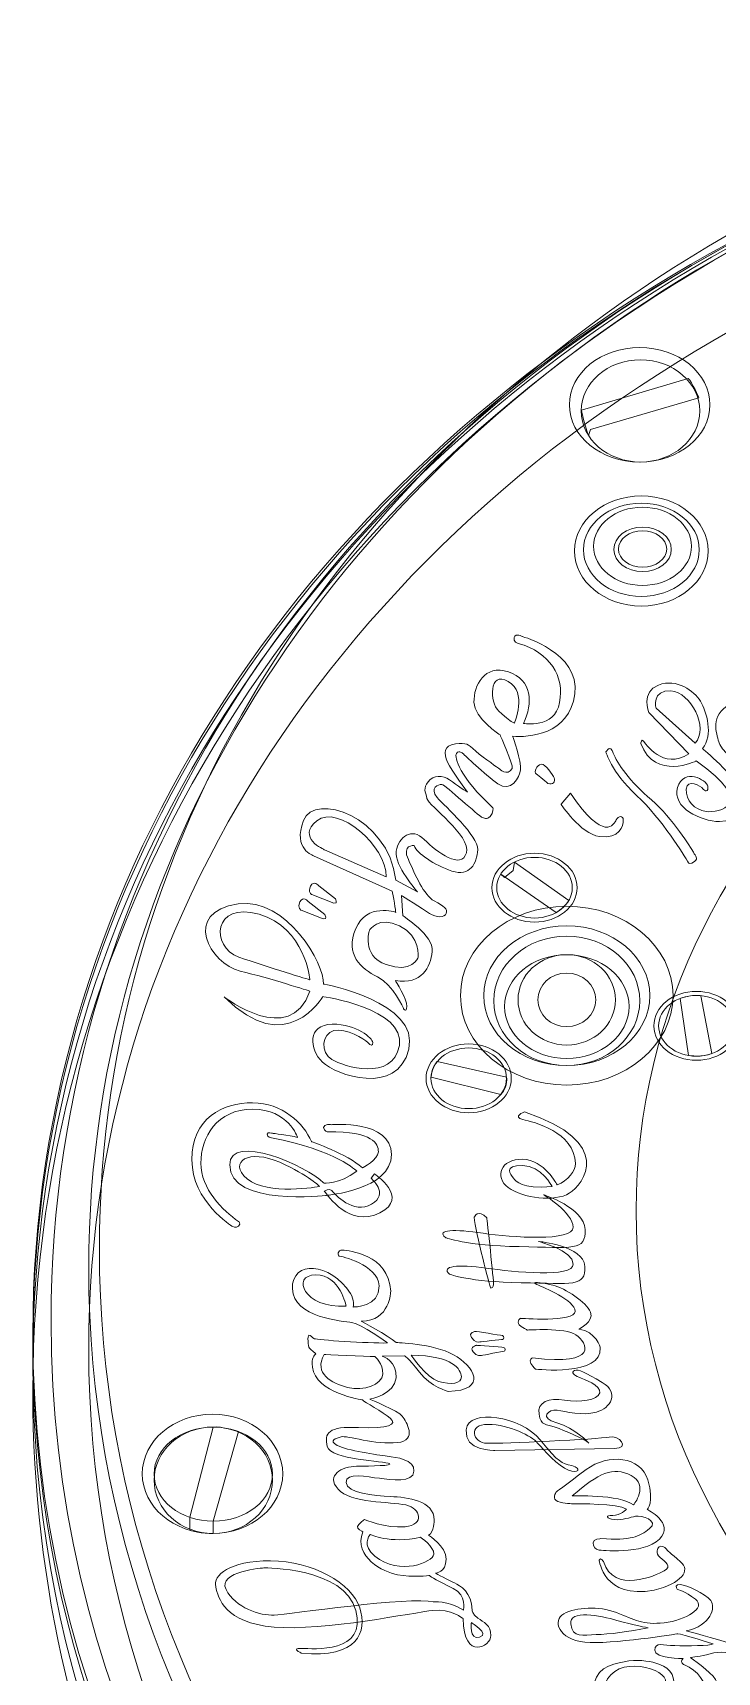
# Model space of a CAD drawing. Header units: inches. Extents: x 21 to 2992, y -2900 to -112.
# Drawn here: x 21 to 712, y -1766 to -112 of the extents above; entities that cross this region are included whole.
import ezdxf

# ---------------------------------------------------------------- set-up
doc = ezdxf.new("R2010")
doc.units = ezdxf.units.IN
doc.header["$MEASUREMENT"] = 0
doc.layers.add('Layer 1', color=7, linetype='Continuous')

msp = doc.modelspace()

# ---------------------------------------------------------------- linework, layer by layer
at = {"layer": 'Layer 1', "color": 7, "lineweight": 18}
for points, knots in [([(2850.4, -965.8), (2850.4, -965.8), (2856.2, -964.2), (2856.2, -964.2), (2673.2, -469.9), (2137.8, -112.1), (1505.9, -112.1), (1303.1, -112.1), (1110.3, -149), (935.9, -215.3), (935.9, -215.4), (935.9, -215.4), (936, -215.5), (908.5, -228), (916, -241.6), (916, -241.6), (916, -241.6), (920.9, -284), (920.9, -284), (910.3, -286.3), (907.2, -297.7), (907.2, -297.7), (923.4, -314), (927, -331.4), (926.8, -344.3), (904.9, -372.1), (870.6, -390), (831.9, -390), (781.8, -390), (738.8, -359.8), (721, -317.1), (339.6, -536.9), (88.2, -912.5), (88.2, -1338.8), (88.2, -1594.8), (178.9, -1832.4), (333.9, -2029.1), (333.9, -2029.1), (406.8, -2100.6), (541.8, -1999.3), (676.8, -1897.9), (1030.2, -1753.2), (1372, -1814), (1372, -1814), (1502.7, -1829.9), (1708.1, -1622.9), (1708.1, -1622.9), (1902.5, -1459.9), (2204.2, -1466.6), (2204.2, -1466.6), (2434, -1242.7), (2794, -1262), (2794.1, -1262), (2980.6, -1274.7), (2850.4, -965.8)], [0, 0, 0, 0, 1, 1, 1, 2, 2, 2, 3, 3, 3, 4, 4, 4, 5, 5, 5, 6, 6, 6, 7, 7, 7, 8, 8, 8, 9, 9, 9, 10, 10, 10, 11, 11, 11, 12, 12, 12, 13, 13, 13, 14, 14, 14, 15, 15, 15, 16, 16, 16, 17, 17, 17, 18, 18, 18, 18]), ([(1499.5, -132.4), (1292, -132.4), (1094.5, -170.6), (915.4, -239.6), (915.6, -240.8), (916.1, -241.6), (916.1, -241.6), (916.1, -241.6), (921, -284), (921, -284), (910.3, -286.3), (907.2, -297.7), (907.2, -297.7), (923.4, -314), (927.1, -331.4), (926.8, -344.3), (904.9, -372.1), (870.6, -390), (831.9, -390), (785.9, -390), (746, -364.7), (726, -327.5), (303, -560.2), (21, -977.8), (21, -1454.5), (21, -2015.5), (411.8, -2494.9), (963.3, -2686.9), (1017.2, -2733.7), (1134.7, -2812.6), (1338.3, -2841.7), (1472.9, -2860.9), (1640.4, -2812.8), (1789.6, -2751.1), (2467.2, -2630.5), (2978, -2095.8), (2978, -1454.5), (2978, -724.3), (2316, -132.4), (1499.5, -132.4)], [0, 0, 0, 0, 1, 1, 1, 2, 2, 2, 3, 3, 3, 4, 4, 4, 5, 5, 5, 6, 6, 6, 7, 7, 7, 8, 8, 8, 9, 9, 9, 10, 10, 10, 11, 11, 11, 12, 12, 12, 13, 13, 13, 13]), ([(1499.5, -132.4), (1291.9, -132.4), (1094.3, -169.8), (915.1, -237.2), (915.1, -239.9), (916.1, -241.6), (916.1, -241.6), (916.1, -241.6), (921, -284), (921, -284), (910.3, -286.3), (907.2, -297.7), (907.2, -297.7), (923.4, -314), (927.1, -331.4), (926.8, -344.3), (904.9, -372.1), (870.6, -390), (831.9, -390), (784.5, -390), (743.5, -363.1), (724.2, -324), (302.2, -551.5), (21, -959.1), (21, -1424.1), (21, -2137.5), (682.9, -2715.9), (1499.5, -2715.9), (2316, -2715.9), (2978, -2137.5), (2978, -1424.1), (2978, -710.7), (2316, -132.4), (1499.5, -132.4)], [0, 0, 0, 0, 1, 1, 1, 2, 2, 2, 3, 3, 3, 4, 4, 4, 5, 5, 5, 6, 6, 6, 7, 7, 7, 8, 8, 8, 9, 9, 9, 10, 10, 10, 11, 11, 11, 11]), ([(1499.5, -132.4), (1291.9, -132.4), (1094.4, -170), (915.1, -237.9), (915.3, -240.2), (916, -241.6), (916, -241.6), (916, -241.6), (920.9, -284), (920.9, -284), (910.3, -286.3), (907.2, -297.7), (907.2, -297.7), (923.4, -314), (927, -331.4), (926.8, -344.3), (904.9, -372.1), (870.6, -390), (831.9, -390), (784.9, -390), (744.3, -363.5), (724.7, -325.1), (302.4, -554), (21, -964.5), (21, -1432.9), (21, -1994.1), (425.2, -2472.3), (991.5, -2654.5), (1053.9, -2701), (1164.9, -2761.9), (1338.3, -2786.7), (1457.7, -2803.7), (1602.9, -2767.9), (1738.3, -2716.4), (2441.3, -2616), (2978, -2079.6), (2978, -1432.9), (2978, -714.6), (2316, -132.4), (1499.5, -132.4)], [0, 0, 0, 0, 1, 1, 1, 2, 2, 2, 3, 3, 3, 4, 4, 4, 5, 5, 5, 6, 6, 6, 7, 7, 7, 8, 8, 8, 9, 9, 9, 10, 10, 10, 11, 11, 11, 12, 12, 12, 13, 13, 13, 13]), ([(1499.5, -132.4), (1292.3, -132.4), (1095, -171.3), (916.1, -241.6), (916.1, -241.6), (921, -284), (921, -284), (910.3, -286.3), (907.2, -297.7), (907.2, -297.7), (923.4, -314), (927.1, -331.4), (926.8, -344.3), (904.9, -372.1), (870.6, -390), (831.9, -390), (787.3, -390), (748.4, -366.1), (727.8, -330.7), (303.8, -568.1), (21, -995.3), (21, -1482.8), (21, -1873.7), (202.8, -2225.7), (493.4, -2472.3), (493.4, -2472.3), (551.1, -2478.4), (551.1, -2478.4), (551.1, -2478.4), (621.3, -2531.9), (669.1, -2558.7), (669.1, -2558.7), (675.4, -2604.1), (675.4, -2604.1), (773.2, -2664.2), (879.2, -2713.9), (991.7, -2751.4), (1054.1, -2797.9), (1165, -2858.7), (1338.3, -2883.5), (1454.6, -2900.1), (1595.4, -2866.5), (1727.8, -2817.2), (2435.9, -2716.9), (2978, -2157.7), (2978, -1482.8), (2978, -737), (2316, -132.4), (1499.5, -132.4)], [0, 0, 0, 0, 1, 1, 1, 2, 2, 2, 3, 3, 3, 4, 4, 4, 5, 5, 5, 6, 6, 6, 7, 7, 7, 8, 8, 8, 9, 9, 9, 10, 10, 10, 11, 11, 11, 12, 12, 12, 13, 13, 13, 14, 14, 14, 15, 15, 15, 16, 16, 16, 16]), ([(1491.2, -132.4), (1286.5, -132.4), (1091.7, -169.7), (915.1, -237), (915.1, -239.8), (916, -241.6), (916, -241.6), (916, -241.6), (920.9, -284), (920.9, -284), (910.3, -286.3), (907.2, -297.7), (907.2, -297.7), (923.4, -314), (927, -331.4), (926.8, -344.3), (904.9, -372.1), (870.6, -390), (831.9, -390), (784.9, -390), (744.2, -363.5), (724.7, -325), (313.2, -550.7), (39.4, -952.8), (39.4, -1411.1), (39.4, -2117.4), (689.4, -2689.9), (1491.2, -2689.9), (1665.3, -2689.9), (1832.1, -2662.9), (1986.8, -2613.5), (1986.8, -2596.9), (1988.9, -2572.5), (1988.9, -2572.5), (2355.5, -2447.3), (2471.4, -2310.9), (2471.4, -2310.9), (2329.5, -2211.6), (2417.6, -2129.9), (2417.6, -2129.9), (2538.2, -2032.5), (2655.2, -2175.4), (2655.3, -2175.5), (2836, -1962.3), (2943, -1697.7), (2943, -1411.2), (2943.1, -704.9), (2293, -132.4), (1491.2, -132.4)], [0, 0, 0, 0, 1, 1, 1, 2, 2, 2, 3, 3, 3, 4, 4, 4, 5, 5, 5, 6, 6, 6, 7, 7, 7, 8, 8, 8, 9, 9, 9, 10, 10, 10, 11, 11, 11, 12, 12, 12, 13, 13, 13, 14, 14, 14, 15, 15, 15, 16, 16, 16, 16]), ([(2860.9, -986.1), (2860.9, -986.1), (2866.7, -984.4), (2866.7, -984.4), (2682.3, -490.2), (2142.8, -132.4), (1506, -132.4), (1295.6, -132.4), (1095.9, -171.4), (916, -241.5), (916, -241.6), (916, -241.6), (916, -241.6), (916, -241.6), (920.9, -284), (920.9, -284), (910.3, -286.3), (907.2, -297.7), (907.2, -297.7), (923.4, -314), (927, -331.4), (926.8, -344.3), (904.9, -372.1), (870.6, -390), (831.9, -390), (787.1, -390), (748.1, -365.9), (727.6, -330.3), (336.2, -549.1), (77.4, -928.1), (77.4, -1359), (77.4, -1615), (168.7, -1852.7), (324.9, -2049.4), (325, -2049.4), (398.4, -2120.8), (534.5, -2019.5), (670.5, -1918.2), (1026.6, -1773.5), (1371.1, -1834.3), (1371.1, -1834.3), (1502.8, -1850.2), (1709.8, -1643.2), (1709.8, -1643.2), (1905.7, -1480.1), (2209.7, -1486.9), (2209.7, -1486.9), (2441.2, -1263), (2804.1, -1282.3), (2804.1, -1282.3), (2992, -1294.9), (2860.9, -986.1)], [0, 0, 0, 0, 1, 1, 1, 2, 2, 2, 3, 3, 3, 4, 4, 4, 5, 5, 5, 6, 6, 6, 7, 7, 7, 8, 8, 8, 9, 9, 9, 10, 10, 10, 11, 11, 11, 12, 12, 12, 13, 13, 13, 14, 14, 14, 15, 15, 15, 16, 16, 16, 17, 17, 17, 17]), ([(2860.9, -1067.1), (2860.9, -1067.1), (2866.7, -1065.5), (2866.7, -1065.5), (2682.3, -571.2), (2142.8, -213.4), (1506, -213.4), (1298.1, -213.4), (1100.5, -251.6), (922.3, -320.2), (925.9, -328.9), (926.9, -337.3), (926.8, -344.3), (904.9, -372.1), (870.6, -390), (831.9, -390), (815.4, -390), (799.6, -386.7), (785.3, -380.8), (361.8, -593.6), (77.4, -988.3), (77.4, -1440.1), (77.4, -1696.1), (168.7, -1933.8), (324.9, -2130.4), (325, -2130.4), (398.4, -2201.9), (534.5, -2100.6), (647.7, -2016.3), (913.4, -1901.8), (1198, -1900.9), (1198, -1900.9), (1198, -1882.8), (1198, -1882.8), (1198, -1882.8), (1321, -1883.5), (1372.4, -1892.9), (1372.4, -1892.9), (1422.4, -1891.6), (1450.8, -1872.6), (1450.8, -1872.6), (1450.8, -1859.1), (1450.8, -1859.1), (1450.8, -1859.1), (1571.2, -1813.8), (1632.7, -1752.3), (1694.2, -1690.8), (1790.8, -1634), (1790.8, -1634), (1790.8, -1634), (1790.8, -1641.5), (1790.8, -1641.5), (1790.8, -1641.5), (1861.8, -1608.3), (1861.8, -1608.3), (1861.8, -1608.3), (1876.7, -1601.6), (1876.7, -1593.5), (1876.7, -1593.5), (1899.7, -1575.2), (1999.1, -1550.9), (1999.1, -1550.9), (2010.5, -1549), (2010.5, -1527.9), (2010.5, -1527.9), (2056.5, -1508.3), (2207.9, -1505.6), (2207.9, -1505.6), (2218.1, -1507.6), (2226.2, -1499.5), (2234.3, -1491.4), (2363.4, -1356.2), (2610.1, -1317.7), (2610.1, -1317.7), (2610.1, -1369.7), (2610.1, -1369.7), (2610.1, -1369.7), (2611.6, -1375.4), (2624.4, -1373.4), (2624.4, -1373.4), (2624.4, -1373.4), (2624.4, -1373.4), (2679.8, -1364.2), (2739.9, -1360), (2804.1, -1363.4), (2804.1, -1363.3), (2992, -1376), (2860.9, -1067.1)], [0, 0, 0, 0, 1, 1, 1, 2, 2, 2, 3, 3, 3, 4, 4, 4, 5, 5, 5, 6, 6, 6, 7, 7, 7, 8, 8, 8, 9, 9, 9, 10, 10, 10, 11, 11, 11, 12, 12, 12, 13, 13, 13, 14, 14, 14, 15, 15, 15, 16, 16, 16, 17, 17, 17, 18, 18, 18, 19, 19, 19, 20, 20, 20, 21, 21, 21, 22, 22, 22, 23, 23, 23, 24, 24, 24, 25, 25, 25, 26, 26, 26, 27, 27, 27, 28, 28, 28, 29, 29, 29, 29]), ([(633.6, -429.6), (672.8, -429.6), (704.5, -455.4), (704.5, -487.3), (704.5, -519.3), (672.8, -545.1), (633.6, -545.1), (594.4, -545.1), (562.7, -519.3), (562.7, -487.3), (562.7, -455.4), (594.4, -429.6), (633.6, -429.6)], [0, 0, 0, 0, 1, 1, 1, 2, 2, 2, 3, 3, 3, 4, 4, 4, 4]), ([(634.4, -442), (667.4, -442), (694.2, -465.1), (694.2, -493.5), (694.2, -522), (667.4, -545.1), (634.4, -545.1), (601.3, -545.1), (574.6, -522), (574.6, -493.5), (574.6, -465.1), (601.3, -442), (634.4, -442)], [0, 0, 0, 0, 1, 1, 1, 2, 2, 2, 3, 3, 3, 4, 4, 4, 4]), ([(682.6, -460.7), (682.6, -460.7), (574.9, -492.7), (574.9, -492.7), (574.9, -492.7), (577.1, -505.9), (581.9, -518.2), (581.9, -518.2), (584.1, -512.4), (584.1, -512.4), (584.1, -512.4), (693.4, -480.2), (693.4, -480.2), (693.4, -480.1), (686.6, -464.6), (682.6, -460.7)], [0, 0, 0, 0, 1, 1, 1, 2, 2, 2, 3, 3, 3, 4, 4, 4, 5, 5, 5, 5]), ([(1491.2, -569.2), (1015.6, -569.2), (630, -896.4), (630, -1300.1), (630, -1513), (737.2, -1704.5), (908.3, -1838.1), (1049.7, -1802.1), (1212.1, -1785.6), (1372, -1814), (1372, -1814), (1502.7, -1829.9), (1708.1, -1622.9), (1708.1, -1622.9), (1902.5, -1459.9), (2204.2, -1466.6), (2204.2, -1466.6), (2256.1, -1416.1), (2349, -1365.2), (2351.3, -1343.7), (2352.5, -1322.1), (2352.5, -1300.1), (2352.5, -896.4), (1966.9, -569.2), (1491.2, -569.2)], [0, 0, 0, 0, 1, 1, 1, 2, 2, 2, 3, 3, 3, 4, 4, 4, 5, 5, 5, 6, 6, 6, 7, 7, 7, 8, 8, 8, 8]), ([(635.3, -579.3), (672.6, -579.3), (702.7, -604.1), (702.7, -634.8), (702.7, -665.5), (672.6, -690.4), (635.3, -690.4), (598.1, -690.4), (567.9, -665.5), (567.9, -634.8), (567.9, -604.1), (598.1, -579.3), (635.3, -579.3)], [0, 0, 0, 0, 1, 1, 1, 2, 2, 2, 3, 3, 3, 4, 4, 4, 4]), ([(635.3, -586.6), (667.6, -586.6), (693.8, -607.7), (693.8, -633.6), (693.8, -659.6), (667.6, -680.6), (635.3, -680.6), (603, -680.6), (576.9, -659.6), (576.9, -633.6), (576.9, -607.7), (603, -586.6), (635.3, -586.6)], [0, 0, 0, 0, 1, 1, 1, 2, 2, 2, 3, 3, 3, 4, 4, 4, 4]), ([(636.5, -590.7), (663.8, -590.7), (686, -608.4), (686, -630.1), (686, -651.9), (663.8, -669.6), (636.5, -669.6), (609.2, -669.6), (587.1, -651.9), (587.1, -630.1), (587.1, -608.4), (609.2, -590.7), (636.5, -590.7)], [0, 0, 0, 0, 1, 1, 1, 2, 2, 2, 3, 3, 3, 4, 4, 4, 4]), ([(636.5, -610.7), (652.6, -610.7), (665.5, -620.8), (665.5, -633.2), (665.5, -645.6), (652.6, -655.7), (636.5, -655.7), (620.5, -655.7), (607.5, -645.6), (607.5, -633.2), (607.5, -620.8), (620.5, -610.7), (636.5, -610.7)], [0, 0, 0, 0, 1, 1, 1, 2, 2, 2, 3, 3, 3, 4, 4, 4, 4]), ([(636.5, -614.5), (650, -614.5), (660.9, -622.7), (660.9, -632.9), (660.9, -643), (650, -651.3), (636.5, -651.3), (623.1, -651.3), (612.2, -643), (612.2, -632.9), (612.2, -622.7), (623.1, -614.5), (636.5, -614.5)], [0, 0, 0, 0, 1, 1, 1, 2, 2, 2, 3, 3, 3, 4, 4, 4, 4]), ([(395.2, -1096.5), (395.2, -1096.5), (385.2, -1072.8), (368.8, -1064.4), (352.3, -1056), (335.9, -1042.2), (347, -1015.8), (358.1, -989.4), (387.4, -999.4), (387.4, -999.4), (387.4, -999.4), (384.8, -981.4), (383.7, -977.9), (383.7, -977.9), (304.5, -942.3), (304.5, -942.3), (304.5, -942.3), (283.1, -935.8), (294.2, -906.8), (305.3, -877.7), (379.5, -902.2), (387.5, -966.8), (387.5, -966.8), (409.3, -978.7), (409.3, -978.7), (409.3, -978.7), (385.6, -951.9), (387.9, -937.7), (390.2, -923.6), (403.6, -912.9), (416.2, -925.9), (428.8, -938.9), (454.1, -956.9), (458.7, -939.3), (463.3, -921.7), (420.4, -891.8), (418.9, -884.6), (417.4, -877.3), (414.7, -874.6), (420, -867.7), (425.4, -860.8), (434.6, -860.5), (441.8, -865.8), (449.1, -871.2), (459.8, -878.1), (459.8, -878.1), (459.8, -878.1), (443.4, -856.3), (439.5, -847.8), (435.7, -839.4), (435.7, -830.6), (447.6, -829.5), (459.4, -828.3), (459.4, -829.1), (468.2, -836.7), (477, -844.4), (491.6, -854.3), (491.6, -854.3), (491.6, -854.3), (500, -862.8), (505, -854.3), (506.1, -850.5), (492.7, -820.3), (492.7, -820.3), (492.7, -820.3), (466.7, -803.8), (466.3, -787.4), (466, -770.9), (477, -748.7), (501.1, -756.8), (525.2, -764.8), (526, -788.2), (516.4, -808.8), (516.4, -808.8), (547.8, -814.6), (552.8, -787.8), (557.8, -761), (543.2, -737.3), (511.1, -728.1), (511.1, -728.1), (505.3, -726.6), (506.9, -722), (508.4, -717.4), (515.3, -721.2), (515.3, -721.2), (515.3, -721.2), (573.5, -737.3), (568.1, -779), (562.7, -820.7), (520.7, -823), (505.4, -821.8), (505.4, -821.8), (514.5, -847.8), (513.4, -855.5), (512.2, -863.1), (503.8, -879.2), (490.4, -869.6), (477, -860.1), (456, -839.8), (456, -839.8), (456, -839.8), (451.4, -835.2), (448.7, -839), (446, -842.9), (451.8, -863.1), (485.5, -893.8), (485.5, -893.8), (486.2, -898.7), (482.8, -902.6), (479.3, -906.4), (476.3, -904.1), (474, -903.3), (471.7, -902.6), (437.3, -870.8), (433.8, -870.4), (430.4, -870), (421.2, -873.9), (429.2, -883.4), (437.3, -893), (470.9, -922.4), (470.2, -936.2), (469.4, -950), (462.1, -963.8), (444.1, -957.7), (426.2, -951.5), (408.9, -940.1), (405.9, -932), (405.9, -932), (393.2, -930.9), (400.1, -946.2), (407, -961.5), (415.8, -982.1), (426.2, -987.9), (436.5, -993.6), (439.9, -995.9), (438.4, -1000.5), (436.9, -1005.1), (428.1, -1004.7), (421.6, -1000.5), (415.1, -996.3), (393.2, -982.5), (393.2, -982.5), (393.2, -982.5), (394.4, -1002.8), (394.4, -1002.8), (394.4, -1002.8), (426.1, -1022.7), (424.2, -1038.8), (422.3, -1054.8), (413.9, -1072.4), (387.1, -1068.2), (387.1, -1068.2), (399, -1087), (398.6, -1094.2), (398.2, -1101.5), (395.2, -1096.5), (395.2, -1096.5)], [0, 0, 0, 0, 1, 1, 1, 2, 2, 2, 3, 3, 3, 4, 4, 4, 5, 5, 5, 6, 6, 6, 7, 7, 7, 8, 8, 8, 9, 9, 9, 10, 10, 10, 11, 11, 11, 12, 12, 12, 13, 13, 13, 14, 14, 14, 15, 15, 15, 16, 16, 16, 17, 17, 17, 18, 18, 18, 19, 19, 19, 20, 20, 20, 21, 21, 21, 22, 22, 22, 23, 23, 23, 24, 24, 24, 25, 25, 25, 26, 26, 26, 27, 27, 27, 28, 28, 28, 29, 29, 29, 30, 30, 30, 31, 31, 31, 32, 32, 32, 33, 33, 33, 34, 34, 34, 35, 35, 35, 36, 36, 36, 37, 37, 37, 38, 38, 38, 39, 39, 39, 40, 40, 40, 41, 41, 41, 42, 42, 42, 43, 43, 43, 44, 44, 44, 45, 45, 45, 46, 46, 46, 47, 47, 47, 48, 48, 48, 49, 49, 49, 50, 50, 50, 51, 51, 51, 52, 52, 52, 52]), ([(507.1, -808.5), (507.1, -808.5), (520.6, -777.6), (500.9, -766.4), (481.3, -755.1), (482, -787.9), (491.3, -796.3), (500.6, -804.6), (502.2, -806.2), (507.1, -808.5)], [0, 0, 0, 0, 1, 1, 1, 2, 2, 2, 3, 3, 3, 3]), ([(683.2, -839.6), (683.2, -839.6), (643, -797.7), (643, -797.7), (643, -797.7), (634.2, -777.2), (652.7, -770.1), (671.1, -763), (688.6, -776), (694.9, -786.4), (701.2, -796.9), (708.3, -820.7), (697, -834.1), (697, -834.1), (730.9, -862.6), (734.3, -875.6), (734.3, -875.6), (740.1, -865.9), (735.9, -852.6), (735.9, -852.6), (715, -836.2), (712.9, -825.8), (710.8, -815.3), (703.7, -799), (730.1, -786.4), (730.1, -786.4), (730.5, -781.8), (732.2, -780.2), (733.8, -778.5), (737.2, -773), (739.3, -774.3), (741.4, -775.6), (761.5, -805.7), (772.8, -809.4), (784.1, -813.2), (794.1, -809), (788.7, -787.3), (788.7, -787.3), (785.3, -779.3), (786.6, -775.1), (787.8, -770.9), (794.1, -775.1), (794.1, -775.1), (794.1, -775.1), (792.9, -780.2), (791.6, -780.2), (790.3, -780.2), (803.7, -806.5), (791.6, -818.2), (791.6, -818.2), (785.3, -825.8), (773.2, -823.7), (773.2, -823.7), (774.4, -837.5), (763.6, -845.4), (752.7, -853.4), (741.8, -852.1), (741.8, -852.1), (741.8, -852.1), (743.9, -881.9), (740.5, -885.2), (737.2, -888.5), (734.7, -886.9), (734.7, -886.9), (734.7, -886.9), (733, -908.2), (714.2, -907.8), (695.3, -907.4), (666, -894), (671.9, -873.5), (677.8, -853), (701.6, -865.9), (702.5, -872.2), (703.3, -878.5), (699.1, -877.2), (697.4, -874.7), (695.8, -872.2), (681.1, -863.8), (680.7, -875.1), (680.3, -886.4), (688.7, -896.1), (700.8, -897.7), (712.9, -899.4), (753.9, -891), (690.7, -846.7), (690.7, -846.7), (648.9, -867.2), (634.7, -829.1), (634.7, -829.1), (635.5, -823.7), (637.2, -826.2), (638.9, -828.7), (657.3, -856.3), (683.2, -839.6)], [0, 0, 0, 0, 1, 1, 1, 2, 2, 2, 3, 3, 3, 4, 4, 4, 5, 5, 5, 6, 6, 6, 7, 7, 7, 8, 8, 8, 9, 9, 9, 10, 10, 10, 11, 11, 11, 12, 12, 12, 13, 13, 13, 14, 14, 14, 15, 15, 15, 16, 16, 16, 17, 17, 17, 18, 18, 18, 19, 19, 19, 20, 20, 20, 21, 21, 21, 22, 22, 22, 23, 23, 23, 24, 24, 24, 25, 25, 25, 26, 26, 26, 27, 27, 27, 28, 28, 28, 29, 29, 29, 30, 30, 30, 31, 31, 31, 31]), ([(689.5, -828.7), (689.5, -828.7), (650.1, -793.5), (650.1, -793.5), (650.1, -793.5), (645.5, -774.7), (665.2, -776), (684.9, -777.2), (704.1, -813.2), (689.5, -828.7)], [0, 0, 0, 0, 1, 1, 1, 2, 2, 2, 3, 3, 3, 3]), ([(599.5, -837.5), (599.5, -837.5), (604.5, -857.2), (630.5, -881.4), (656.4, -905.7), (678.6, -941.7), (682.8, -949.6), (682.8, -949.6), (684.9, -951.3), (689.1, -948), (693.2, -944.6), (689.9, -942.9), (687.8, -938.8), (685.7, -934.6), (666.9, -904.4), (645.5, -886), (624.2, -867.6), (610.4, -848.8), (607, -838.7), (607, -838.7), (604.9, -832.9), (602.8, -834.1), (600.8, -835.4), (599.5, -837.5), (599.5, -837.5)], [0, 0, 0, 0, 1, 1, 1, 2, 2, 2, 3, 3, 3, 4, 4, 4, 5, 5, 5, 6, 6, 6, 7, 7, 7, 8, 8, 8, 8]), ([(540.9, -869.3), (540.9, -869.3), (531.7, -861.3), (529.2, -859.7), (526.7, -858), (529.6, -850.5), (534.2, -850), (538.8, -849.6), (545.9, -860.5), (547.2, -863.8), (548.4, -867.2), (546.4, -871.4), (540.9, -869.3)], [0, 0, 0, 0, 1, 1, 1, 2, 2, 2, 3, 3, 3, 4, 4, 4, 4]), ([(377.8, -963.4), (377.8, -963.4), (315.5, -936.3), (315.5, -936.3), (315.5, -936.3), (286.6, -923.8), (307.8, -906.9), (329, -890), (378.2, -932.5), (377.8, -963.4)], [0, 0, 0, 0, 1, 1, 1, 2, 2, 2, 3, 3, 3, 3]), ([(563.9, -879.3), (563.9, -879.3), (554.3, -890.2), (554.3, -890.2), (554.3, -890.2), (573.1, -919.9), (593.2, -922.9), (613.3, -925.8), (617.1, -912), (617.1, -906.5), (617.1, -901.1), (612.1, -901.9), (610, -906.1), (607.9, -910.3), (597.8, -930), (563.9, -879.3)], [0, 0, 0, 0, 1, 1, 1, 2, 2, 2, 3, 3, 3, 4, 4, 4, 5, 5, 5, 5]), ([(527.5, -939.8), (551.2, -939.8), (570.5, -955.3), (570.5, -974.5), (570.5, -993.7), (551.2, -1009.2), (527.5, -1009.2), (503.7, -1009.2), (484.5, -993.7), (484.5, -974.5), (484.5, -955.3), (503.7, -939.8), (527.5, -939.8)], [0, 0, 0, 0, 1, 1, 1, 2, 2, 2, 3, 3, 3, 4, 4, 4, 4]), ([(527.5, -943.9), (548.6, -943.9), (565.6, -957.6), (565.6, -974.5), (565.6, -991.4), (548.6, -1005.1), (527.5, -1005.1), (506.4, -1005.1), (489.3, -991.4), (489.3, -974.5), (489.3, -957.6), (506.4, -943.9), (527.5, -943.9)], [0, 0, 0, 0, 1, 1, 1, 2, 2, 2, 3, 3, 3, 4, 4, 4, 4]), ([(507.1, -948.6), (507.1, -948.6), (506, -957), (506, -957), (506, -957), (497, -964.3), (497, -964.3), (497, -964.3), (493.4, -960.7), (493.4, -960.7), (493.4, -960.7), (549.3, -999.6), (549.3, -999.6), (549.3, -999.6), (559.9, -992.3), (562.1, -987.4), (562.1, -987.4), (507.1, -948.6), (507.1, -948.6)], [0, 0, 0, 0, 1, 1, 1, 2, 2, 2, 3, 3, 3, 4, 4, 4, 5, 5, 5, 6, 6, 6, 6]), ([(324.9, -990), (324.9, -990), (302.6, -981.4), (302.6, -981.4), (302.6, -981.4), (298.3, -979.3), (301.4, -972.9), (304.4, -966.5), (309.6, -972.6), (309.6, -972.6), (309.6, -972.6), (326.4, -985.7), (326.4, -985.7), (326.4, -985.7), (329.5, -991.2), (324.9, -990)], [0, 0, 0, 0, 1, 1, 1, 2, 2, 2, 3, 3, 3, 4, 4, 4, 5, 5, 5, 5]), ([(214.2, -1084.7), (214.2, -1084.7), (280.8, -1136.3), (300.7, -1078.9), (300.7, -1078.9), (260.9, -1065.9), (230.3, -1058.7), (199.7, -1051.4), (170.9, -999), (228.4, -990.9), (277.3, -984.1), (316, -1051.8), (314.4, -1071.7), (314.4, -1071.7), (412, -1089.6), (400.5, -1137.5), (389, -1185.3), (326.7, -1163.5), (313.3, -1150.5), (299.9, -1137.5), (298, -1112.6), (323.2, -1112.2), (348.5, -1111.8), (363.8, -1126.8), (364.2, -1130.6), (364.6, -1134.4), (362.3, -1134), (359.2, -1130.6), (356.1, -1127.1), (337, -1115.7), (324.8, -1118.7), (312.5, -1121.8), (311.4, -1140.9), (322.9, -1147.8), (334.3, -1154.7), (384.5, -1170.8), (391, -1133.6), (397.5, -1096.5), (313.7, -1084.3), (313.7, -1084.3), (313.7, -1084.3), (277.3, -1148.2), (214.2, -1084.7)], [0, 0, 0, 0, 1, 1, 1, 2, 2, 2, 3, 3, 3, 4, 4, 4, 5, 5, 5, 6, 6, 6, 7, 7, 7, 8, 8, 8, 9, 9, 9, 10, 10, 10, 11, 11, 11, 12, 12, 12, 13, 13, 13, 14, 14, 14, 14]), ([(300.7, -1067.5), (300.7, -1067.5), (296.1, -1014.7), (249.4, -1001.3), (202.7, -987.9), (200, -1034.2), (229.1, -1044.5), (258.2, -1054.8), (300.7, -1067.5), (300.7, -1067.5)], [0, 0, 0, 0, 1, 1, 1, 2, 2, 2, 3, 3, 3, 3]), ([(314.2, -1005.8), (314.2, -1005.8), (291.9, -997.3), (291.9, -997.3), (291.9, -997.3), (287.7, -995.2), (290.7, -988.8), (293.8, -982.4), (298.9, -988.4), (298.9, -988.4), (298.9, -988.4), (315.7, -1001.6), (315.7, -1001.6), (315.7, -1001.6), (318.8, -1007.1), (314.2, -1005.8)], [0, 0, 0, 0, 1, 1, 1, 2, 2, 2, 3, 3, 3, 4, 4, 4, 5, 5, 5, 5]), ([(360.9, -1017.4), (360.9, -1017.4), (352.2, -1043), (377.8, -1052.1), (403.3, -1061.3), (410.1, -1044.9), (410.1, -1044.9), (410.1, -1044.9), (412.5, -1023.7), (391.3, -1013.1), (370, -1002.4), (360.9, -1017.4), (360.9, -1017.4)], [0, 0, 0, 0, 1, 1, 1, 2, 2, 2, 3, 3, 3, 4, 4, 4, 4]), ([(560, -993.3), (619.3, -993.3), (667.3, -1033.6), (667.3, -1083.4), (667.3, -1133.3), (619.3, -1173.6), (560, -1173.6), (500.7, -1173.6), (452.7, -1133.3), (452.7, -1083.4), (452.7, -1033.6), (500.7, -993.3), (560, -993.3)], [0, 0, 0, 0, 1, 1, 1, 2, 2, 2, 3, 3, 3, 4, 4, 4, 4]), ([(560, -1013), (606.3, -1013), (643.8, -1044.6), (643.8, -1083.4), (643.8, -1122.3), (606.3, -1153.9), (560, -1153.9), (513.7, -1153.9), (476.2, -1122.3), (476.2, -1083.4), (476.2, -1044.6), (513.7, -1013), (560, -1013)], [0, 0, 0, 0, 1, 1, 1, 2, 2, 2, 3, 3, 3, 4, 4, 4, 4]), ([(560, -1023.4), (600.7, -1023.4), (633.7, -1052.6), (633.7, -1088.6), (633.7, -1124.7), (600.7, -1153.9), (560, -1153.9), (519.3, -1153.9), (486.4, -1124.7), (486.4, -1088.6), (486.4, -1052.6), (519.3, -1023.4), (560, -1023.4)], [0, 0, 0, 0, 1, 1, 1, 2, 2, 2, 3, 3, 3, 4, 4, 4, 4]), ([(560, -1042.1), (594.7, -1042.1), (622.9, -1065.5), (622.9, -1094.4), (622.9, -1123.3), (594.7, -1146.8), (560, -1146.8), (525.3, -1146.8), (497.2, -1123.3), (497.2, -1094.4), (497.2, -1065.5), (525.3, -1042.1), (560, -1042.1)], [0, 0, 0, 0, 1, 1, 1, 2, 2, 2, 3, 3, 3, 4, 4, 4, 4]), ([(560, -1042.1), (587.2, -1042.1), (609.2, -1062.5), (609.2, -1087.7), (609.2, -1112.8), (587.2, -1133.2), (560, -1133.2), (532.8, -1133.2), (510.8, -1112.8), (510.8, -1087.7), (510.8, -1062.5), (532.8, -1042.1), (560, -1042.1)], [0, 0, 0, 0, 1, 1, 1, 2, 2, 2, 3, 3, 3, 4, 4, 4, 4]), ([(560, -1060.6), (576.1, -1060.6), (589.2, -1072.7), (589.2, -1087.7), (589.2, -1102.6), (576.1, -1114.7), (560, -1114.7), (543.9, -1114.7), (530.8, -1102.6), (530.8, -1087.7), (530.8, -1072.7), (543.9, -1060.6), (560, -1060.6)], [0, 0, 0, 0, 1, 1, 1, 2, 2, 2, 3, 3, 3, 4, 4, 4, 4]), ([(690.9, -1079.1), (714.6, -1079.1), (733.9, -1094.7), (733.9, -1113.9), (733.9, -1133), (714.6, -1148.6), (690.9, -1148.6), (667.1, -1148.6), (647.9, -1133), (647.9, -1113.9), (647.9, -1094.7), (667.1, -1079.1), (690.9, -1079.1)], [0, 0, 0, 0, 1, 1, 1, 2, 2, 2, 3, 3, 3, 4, 4, 4, 4]), ([(690.9, -1083.2), (711.9, -1083.2), (729, -1096.9), (729, -1113.9), (729, -1130.8), (711.9, -1144.5), (690.9, -1144.5), (669.8, -1144.5), (652.7, -1130.8), (652.7, -1113.9), (652.7, -1096.9), (669.8, -1083.2), (690.9, -1083.2)], [0, 0, 0, 0, 1, 1, 1, 2, 2, 2, 3, 3, 3, 4, 4, 4, 4]), ([(695.4, -1083.5), (695.4, -1083.5), (706.3, -1141.8), (706.3, -1141.8), (697.8, -1146), (683, -1143.8), (683, -1143.8), (683, -1143.8), (674.6, -1086.2), (674.6, -1086.2), (674.6, -1086.2), (686.8, -1081.8), (695.4, -1083.5)], [0, 0, 0, 0, 1, 1, 1, 2, 2, 2, 3, 3, 3, 4, 4, 4, 4]), ([(461, -1132.1), (484.8, -1132.1), (504, -1147.6), (504, -1166.8), (504, -1186), (484.8, -1201.5), (461, -1201.5), (437.3, -1201.5), (418, -1186), (418, -1166.8), (418, -1147.6), (437.3, -1132.1), (461, -1132.1)], [0, 0, 0, 0, 1, 1, 1, 2, 2, 2, 3, 3, 3, 4, 4, 4, 4]), ([(461, -1136.2), (482.1, -1136.2), (499.2, -1149.9), (499.2, -1166.8), (499.2, -1183.7), (482.1, -1197.4), (461, -1197.4), (439.9, -1197.4), (422.9, -1183.7), (422.9, -1166.8), (422.9, -1149.9), (439.9, -1136.2), (461, -1136.2)], [0, 0, 0, 0, 1, 1, 1, 2, 2, 2, 3, 3, 3, 4, 4, 4, 4]), ([(423.2, -1165.6), (423.2, -1165.6), (493.6, -1183), (493.6, -1183), (501.3, -1173.8), (499.2, -1165.6), (499.2, -1165.6), (499.2, -1165.6), (429.2, -1149.9), (429.2, -1149.9), (429.2, -1149.9), (423.2, -1157.1), (423.2, -1165.6)], [0, 0, 0, 0, 1, 1, 1, 2, 2, 2, 3, 3, 3, 4, 4, 4, 4]), ([(317.4, -1284.9), (317.4, -1284.9), (219.8, -1296.5), (219.8, -1254.1), (219.8, -1221.3), (298.2, -1255.1), (314.5, -1272.4), (314.5, -1272.4), (330.3, -1274), (348, -1260.5), (348, -1260.5), (327.7, -1239.3), (261.9, -1226.8), (261.9, -1226.8), (257.4, -1226.1), (257.7, -1223.3), (258, -1220.4), (262.8, -1222.3), (262.8, -1222.3), (262.8, -1222.3), (279.9, -1224.2), (288.2, -1226.5), (288.2, -1226.5), (279.2, -1197.9), (242.9, -1197.9), (206.6, -1197.9), (190.6, -1226.8), (190.6, -1252.5), (190.6, -1278.2), (212.7, -1300.3), (228.8, -1311.3), (228.8, -1311.3), (231.5, -1313), (228.8, -1315.8), (226.1, -1318.5), (222.4, -1316.1), (222.4, -1316.1), (222.4, -1316.1), (181.6, -1291), (181.6, -1249), (181.6, -1206.9), (212.7, -1191.5), (242.9, -1191.5), (273.1, -1191.5), (294.3, -1212.3), (302.4, -1230.6), (302.4, -1230.6), (338.3, -1243.2), (353.7, -1257), (353.7, -1257), (369.8, -1249), (369.8, -1240.9), (369.8, -1232.9), (365, -1220.4), (318.7, -1220.7), (318.7, -1220.7), (314.9, -1220.7), (314.6, -1216.5), (314.2, -1212.3), (322.9, -1213.6), (322.9, -1213.6), (322.9, -1213.6), (383, -1208.2), (383, -1243.8), (383, -1279.5), (317.4, -1284.9), (317.4, -1284.9)], [0, 0, 0, 0, 1, 1, 1, 2, 2, 2, 3, 3, 3, 4, 4, 4, 5, 5, 5, 6, 6, 6, 7, 7, 7, 8, 8, 8, 9, 9, 9, 10, 10, 10, 11, 11, 11, 12, 12, 12, 13, 13, 13, 14, 14, 14, 15, 15, 15, 16, 16, 16, 17, 17, 17, 18, 18, 18, 19, 19, 19, 20, 20, 20, 21, 21, 21, 22, 22, 22, 22]), ([(550.4, -1274.4), (550.4, -1274.4), (537.2, -1248.8), (515.3, -1248.5), (493.4, -1248.2), (486.4, -1266.3), (501, -1277.1), (515.6, -1287.9), (548.2, -1291.7), (562.5, -1282.8), (576.9, -1273.9), (609.5, -1231.2), (517.2, -1200.7), (517.2, -1200.7), (504.5, -1205.6), (515.6, -1208.3), (526.6, -1211), (567.4, -1220.4), (568.8, -1252.8), (569, -1260.1), (561.2, -1269.9), (550.4, -1274.4)], [0, 0, 0, 0, 1, 1, 1, 2, 2, 2, 3, 3, 3, 4, 4, 4, 5, 5, 5, 6, 6, 6, 7, 7, 7, 7]), ([(310.4, -1275.9), (310.4, -1275.9), (257.7, -1285.6), (237.5, -1268.2), (217.2, -1250.9), (239.7, -1237.7), (270.2, -1251.5), (300.7, -1265.3), (310.4, -1275.9), (310.4, -1275.9)], [0, 0, 0, 0, 1, 1, 1, 2, 2, 2, 3, 3, 3, 3]), ([(545.3, -1276.1), (545.3, -1276.1), (534.7, -1254.7), (515.3, -1254.7), (495.8, -1254.7), (503.1, -1263.9), (506.1, -1267.4), (509.1, -1270.9), (513.7, -1278.5), (545.3, -1276.1)], [0, 0, 0, 0, 1, 1, 1, 2, 2, 2, 3, 3, 3, 3]), ([(365.9, -1263.1), (365.9, -1263.1), (401.9, -1287.2), (371.4, -1302.6), (340.9, -1318), (318.7, -1284.9), (315.2, -1280.7), (315.2, -1280.7), (320.3, -1276.9), (322.9, -1280.1), (325.5, -1283.3), (344.7, -1304.8), (363, -1293.9), (381.4, -1283), (362.4, -1267.6), (362.4, -1267.6), (362.4, -1267.6), (365.9, -1263.1), (365.9, -1263.1)], [0, 0, 0, 0, 1, 1, 1, 2, 2, 2, 3, 3, 3, 4, 4, 4, 5, 5, 5, 6, 6, 6, 6]), ([(437.6, -1327.5), (437.6, -1327.5), (457.7, -1335.7), (512.1, -1336.6), (566.5, -1337.4), (579.3, -1341.4), (578.5, -1319.4), (577.7, -1297.4), (536.6, -1284.2), (536.6, -1284.2), (536.6, -1284.2), (566.5, -1302.4), (566.5, -1317.1), (566.5, -1331.8), (504.6, -1327.3), (475.6, -1323.1), (446.6, -1318.8), (427.6, -1319.1), (437.6, -1327.5)], [0, 0, 0, 0, 1, 1, 1, 2, 2, 2, 3, 3, 3, 4, 4, 4, 5, 5, 5, 6, 6, 6, 6]), ([(466.7, -1306.9), (466.7, -1306.9), (470.4, -1297.9), (479.4, -1307.7), (479.4, -1307.7), (486.4, -1372.5), (486.1, -1374.9), (485.8, -1377.3), (484.2, -1378.7), (483.4, -1378.4), (482.6, -1378.2), (467.7, -1322.2), (466.7, -1306.9)], [0, 0, 0, 0, 1, 1, 1, 2, 2, 2, 3, 3, 3, 4, 4, 4, 4]), ([(455.4, -1711.8), (455.4, -1711.8), (443.3, -1701.6), (424.9, -1703.6), (406.5, -1705.5), (314.6, -1724.7), (264.6, -1720.4), (214.5, -1716.1), (208.3, -1691.1), (205.6, -1679.7), (202.8, -1668.4), (218.8, -1653.5), (261.1, -1653.5), (303.3, -1653.5), (343.2, -1676.6), (351, -1700.9), (358.8, -1725.1), (349.4, -1752.5), (292, -1746.6), (292, -1746.6), (280.6, -1741.5), (292.4, -1741.9), (304.1, -1742.3), (358.8, -1747), (347.1, -1703.6), (335.4, -1660.2), (254.8, -1660.6), (254.8, -1660.6), (254.8, -1660.6), (206.7, -1664.1), (216.1, -1682.5), (225.5, -1700.9), (250.5, -1709.1), (264.6, -1708.3), (278.7, -1707.5), (403, -1689.1), (425.3, -1695), (425.3, -1695), (439.4, -1693), (455.8, -1703.2), (455.8, -1703.2), (459.7, -1688.4), (445.2, -1681.3), (430.8, -1674.3), (422.1, -1669.6), (421.4, -1668.4), (421.4, -1668.4), (403.8, -1670.4), (389.3, -1667.6), (374.8, -1664.9), (344.4, -1650), (354.1, -1624.2), (354.1, -1624.2), (347.5, -1620.7), (348.7, -1618.8), (349.8, -1616.8), (355.7, -1611.7), (355.7, -1611.7), (355.7, -1611.7), (376.8, -1621.1), (396.8, -1619.1), (416.7, -1617.2), (413.2, -1600.8), (397.5, -1597.2), (381.9, -1593.7), (341.6, -1595.7), (329.1, -1581.2), (316.6, -1566.8), (333, -1558.5), (347.9, -1558.2), (362.7, -1557.8), (385, -1557.8), (381.1, -1555.4), (377.2, -1553.1), (321.3, -1551.5), (318.2, -1538.2), (315, -1524.9), (319.3, -1517.5), (349.8, -1519.1), (380.3, -1520.6), (389.3, -1515.9), (381.9, -1509.7), (374.5, -1503.4), (355.3, -1493.3), (353.8, -1491.3), (353.8, -1491.3), (306.1, -1484.3), (303.3, -1458.1), (302.1, -1448.7), (304.9, -1446.3), (306.8, -1444.8), (306.8, -1444.8), (301.4, -1440.1), (300.2, -1438.9), (299, -1437.7), (297.8, -1426), (299.8, -1426), (301.7, -1426), (302.5, -1428.4), (305.3, -1429.5), (308, -1430.7), (359.2, -1434.2), (379.2, -1433.8), (379.2, -1433.8), (352.2, -1414.3), (343.2, -1413.1), (334.2, -1411.9), (283.8, -1408.4), (283, -1379.1), (282.2, -1349.8), (321.3, -1352.1), (341.6, -1383.8), (345.9, -1390), (344.4, -1397.5), (344.4, -1397.5), (344.4, -1397.5), (371.7, -1397.5), (370.5, -1376), (369.4, -1354.5), (331.4, -1345.9), (330.3, -1346.3), (329.1, -1346.6), (327.9, -1339.2), (333.8, -1340), (339.7, -1340.8), (379.9, -1343.9), (382.3, -1381.4), (382.3, -1381.4), (381.9, -1411.9), (352.6, -1411.9), (352.6, -1411.9), (379.5, -1426), (387.7, -1433.4), (387.7, -1433.4), (425.3, -1434.2), (445.6, -1445.6), (466, -1456.9), (481.6, -1481.5), (440.2, -1482.7), (440.2, -1482.7), (422.9, -1478.4), (411.2, -1463.2), (399.5, -1447.9), (396, -1446.7), (396, -1446.7), (396, -1446.7), (373.7, -1447.1), (373.7, -1447.1), (373.7, -1447.1), (389.3, -1452.2), (387.7, -1469), (386.2, -1485.8), (361.2, -1490.5), (361.2, -1490.5), (361.2, -1490.5), (390.1, -1502.2), (394, -1507.7), (397.9, -1513.2), (410, -1532), (388.9, -1534.3), (367.8, -1536.7), (337.3, -1526.9), (332.2, -1528.4), (327.1, -1530), (318.9, -1532), (328.3, -1537.1), (337.7, -1542.1), (369.4, -1546.8), (378.8, -1548), (388.1, -1549.2), (406.5, -1551.1), (405.7, -1563.2), (405, -1575.4), (382.7, -1571.5), (370.9, -1570.3), (359.2, -1569.1), (336.5, -1563.6), (337.3, -1574.6), (338.1, -1585.5), (365.8, -1587.9), (382.3, -1588.7), (398.7, -1589.4), (426.5, -1592.6), (426.1, -1612.5), (426.1, -1612.5), (426.1, -1624.6), (420.6, -1627.8), (420.6, -1627.8), (438.2, -1638.7), (438.2, -1652), (438.2, -1665.3), (427.6, -1666.1), (427.6, -1666.1), (427.6, -1666.1), (441.3, -1673.5), (446.8, -1675.9), (452.3, -1678.2), (464.4, -1685.6), (464.4, -1703.2), (464.4, -1703.2), (464.4, -1707.5), (470.2, -1711.4), (476.1, -1715.3), (483.5, -1718.5), (483.5, -1729), (483.5, -1739.6), (456.1, -1755.3), (455.4, -1711.8)], [0, 0, 0, 0, 1, 1, 1, 2, 2, 2, 3, 3, 3, 4, 4, 4, 5, 5, 5, 6, 6, 6, 7, 7, 7, 8, 8, 8, 9, 9, 9, 10, 10, 10, 11, 11, 11, 12, 12, 12, 13, 13, 13, 14, 14, 14, 15, 15, 15, 16, 16, 16, 17, 17, 17, 18, 18, 18, 19, 19, 19, 20, 20, 20, 21, 21, 21, 22, 22, 22, 23, 23, 23, 24, 24, 24, 25, 25, 25, 26, 26, 26, 27, 27, 27, 28, 28, 28, 29, 29, 29, 30, 30, 30, 31, 31, 31, 32, 32, 32, 33, 33, 33, 34, 34, 34, 35, 35, 35, 36, 36, 36, 37, 37, 37, 38, 38, 38, 39, 39, 39, 40, 40, 40, 41, 41, 41, 42, 42, 42, 43, 43, 43, 44, 44, 44, 45, 45, 45, 46, 46, 46, 47, 47, 47, 48, 48, 48, 49, 49, 49, 50, 50, 50, 51, 51, 51, 52, 52, 52, 53, 53, 53, 54, 54, 54, 55, 55, 55, 56, 56, 56, 57, 57, 57, 58, 58, 58, 59, 59, 59, 60, 60, 60, 61, 61, 61, 62, 62, 62, 63, 63, 63, 64, 64, 64, 65, 65, 65, 66, 66, 66, 67, 67, 67, 68, 68, 68, 69, 69, 69, 69]), ([(441.8, -1364.4), (441.8, -1364.4), (461.3, -1372.2), (513.9, -1373), (566.6, -1373.8), (579, -1377.6), (578.2, -1356.5), (577.4, -1335.5), (531.5, -1331.4), (531.5, -1331.4), (531.5, -1331.4), (566.6, -1340.3), (566.6, -1354.4), (566.6, -1368.4), (506.6, -1362.2), (478.6, -1358.2), (450.5, -1354.1), (432.1, -1356.3), (441.8, -1364.4)], [0, 0, 0, 0, 1, 1, 1, 2, 2, 2, 3, 3, 3, 4, 4, 4, 5, 5, 5, 6, 6, 6, 6]), ([(337.2, -1396.7), (337.2, -1396.7), (331.6, -1365.1), (306.5, -1365.1), (281.4, -1365.1), (294.5, -1399.3), (337.2, -1396.7)], [0, 0, 0, 0, 1, 1, 1, 2, 2, 2, 2]), ([(528.5, -1460.2), (528.5, -1460.2), (596.3, -1467.8), (593.9, -1438.6), (593.9, -1438.6), (589.5, -1422.2), (572.3, -1419.7), (572.3, -1419.7), (587.7, -1412.7), (583.9, -1402.7), (580.1, -1392.7), (558.5, -1378.7), (545.8, -1375.4), (533.1, -1372.2), (522.8, -1371.7), (529.9, -1374.9), (536.9, -1378.1), (568.5, -1390.6), (568.5, -1401.9), (568.5, -1413.3), (513.1, -1408.9), (513.1, -1408.9), (513.1, -1408.9), (507.7, -1413.3), (513.9, -1417), (520.1, -1420.8), (520.1, -1420.8), (520.1, -1420.8), (520.1, -1420.8), (558.2, -1417.9), (569.3, -1425.7), (580.4, -1433.5), (593.9, -1457), (525.5, -1448.9), (525.5, -1448.9), (521.2, -1450.3), (523.9, -1454.6), (526.6, -1458.9), (528.5, -1460.2), (528.5, -1460.2)], [0, 0, 0, 0, 1, 1, 1, 2, 2, 2, 3, 3, 3, 4, 4, 4, 5, 5, 5, 6, 6, 6, 7, 7, 7, 8, 8, 8, 9, 9, 9, 10, 10, 10, 11, 11, 11, 12, 12, 12, 13, 13, 13, 13]), ([(467.9, -1422.1), (467.9, -1422.1), (460.3, -1423.3), (463.9, -1428.3), (467.6, -1433.4), (471.2, -1432.9), (472.2, -1432.8), (473.3, -1432.6), (494.4, -1430.2), (495.3, -1430.3), (496.2, -1430.3), (497.5, -1427), (495, -1426.4), (492.5, -1425.8), (467.9, -1422.1), (467.9, -1422.1)], [0, 0, 0, 0, 1, 1, 1, 2, 2, 2, 3, 3, 3, 4, 4, 4, 5, 5, 5, 5]), ([(468.9, -1436.1), (468.9, -1436.1), (461.4, -1437.9), (465.4, -1442.7), (469.5, -1447.4), (473, -1446.6), (474, -1446.4), (475, -1446.2), (495.9, -1442.1), (496.8, -1442.1), (497.7, -1442.1), (498.7, -1438.6), (496.2, -1438.2), (493.7, -1437.8), (468.9, -1436.1), (468.9, -1436.1)], [0, 0, 0, 0, 1, 1, 1, 2, 2, 2, 3, 3, 3, 4, 4, 4, 5, 5, 5, 5]), ([(315, -1445.4), (315, -1445.4), (358.2, -1447.5), (366.2, -1447.5), (366.2, -1447.5), (374.8, -1454.1), (374.3, -1465.1), (373.7, -1476.1), (355.1, -1482.7), (338.7, -1478.6), (322.3, -1474.5), (304.6, -1464.5), (315, -1445.4)], [0, 0, 0, 0, 1, 1, 1, 2, 2, 2, 3, 3, 3, 4, 4, 4, 4]), ([(403, -1446.2), (403, -1446.2), (418.3, -1468.9), (430.6, -1472.6), (443, -1476.3), (454, -1474.9), (453.6, -1467.8), (453.2, -1460.7), (445.7, -1446.4), (403, -1446.2)], [0, 0, 0, 0, 1, 1, 1, 2, 2, 2, 3, 3, 3, 3]), ([(582.2, -1534.7), (582.2, -1534.7), (568.2, -1519.3), (550, -1514.5), (531.7, -1509.6), (541.4, -1500.2), (550.3, -1501.6), (559.1, -1503), (575.6, -1507.6), (589.9, -1503.6), (604.2, -1499.6), (613.6, -1484.2), (595.9, -1473.7), (578.2, -1463.1), (571.9, -1460), (567.9, -1461.7), (563.9, -1463.4), (567.4, -1466.3), (572.2, -1468.3), (577.1, -1470.3), (595.3, -1476.5), (593.3, -1484.2), (591.3, -1491.9), (573.4, -1493.9), (557.7, -1491.4), (542, -1488.8), (530, -1493.4), (532, -1505.6), (534, -1517.9), (539.1, -1515.3), (548.3, -1518.7), (557.4, -1522.2), (578.2, -1530.4), (582.2, -1534.7)], [0, 0, 0, 0, 1, 1, 1, 2, 2, 2, 3, 3, 3, 4, 4, 4, 5, 5, 5, 6, 6, 6, 7, 7, 7, 8, 8, 8, 9, 9, 9, 10, 10, 10, 11, 11, 11, 11]), ([(608.1, -1540.4), (608.1, -1540.4), (487.3, -1542.1), (487.3, -1542.1), (487.3, -1542.1), (455.9, -1543.2), (458.5, -1521.3), (461, -1499.3), (513.5, -1507.6), (533.2, -1531.6), (552.8, -1555.5), (554.5, -1554.7), (565.1, -1557.5), (575.6, -1560.4), (571.6, -1565.8), (561.7, -1562.1), (551.7, -1558.4), (536.3, -1541.5), (530.6, -1534.7), (524.9, -1527.9), (502.1, -1516.2), (480.7, -1515.9), (459.3, -1515.6), (465.3, -1534.7), (479.6, -1535), (493.8, -1535.3), (592.5, -1531), (602.7, -1528.7), (613, -1526.4), (624.4, -1540.1), (608.1, -1540.4)], [0, 0, 0, 0, 1, 1, 1, 2, 2, 2, 3, 3, 3, 4, 4, 4, 5, 5, 5, 6, 6, 6, 7, 7, 7, 8, 8, 8, 9, 9, 9, 10, 10, 10, 10]), ([(202.4, -1505.7), (241.6, -1505.7), (273.3, -1532.6), (273.3, -1565.8), (273.3, -1599), (241.6, -1625.9), (202.4, -1625.9), (163.3, -1625.9), (131.5, -1599), (131.5, -1565.8), (131.5, -1532.6), (163.3, -1505.7), (202.4, -1505.7)], [0, 0, 0, 0, 1, 1, 1, 2, 2, 2, 3, 3, 3, 4, 4, 4, 4]), ([(203.2, -1518.6), (236.2, -1518.6), (263, -1542.6), (263, -1572.2), (263, -1601.9), (236.2, -1625.9), (203.2, -1625.9), (170.2, -1625.9), (143.4, -1601.9), (143.4, -1572.2), (143.4, -1542.6), (170.2, -1518.6), (203.2, -1518.6)], [0, 0, 0, 0, 1, 1, 1, 2, 2, 2, 3, 3, 3, 4, 4, 4, 4]), ([(203.2, -1518.6), (236.2, -1518.6), (263, -1539.9), (263, -1566.1), (263, -1592.3), (236.2, -1613.5), (203.2, -1613.5), (170.2, -1613.5), (143.4, -1592.3), (143.4, -1566.1), (143.4, -1539.9), (170.2, -1518.6), (203.2, -1518.6)], [0, 0, 0, 0, 1, 1, 1, 2, 2, 2, 3, 3, 3, 4, 4, 4, 4]), ([(203.2, -1518.6), (203.2, -1518.6), (179.4, -1609.6), (179.4, -1609.6), (179.4, -1609.6), (179.4, -1622.6), (179.4, -1622.6), (179.4, -1622.6), (192.4, -1626.8), (203.2, -1625.9), (203.2, -1625.9), (203.2, -1613.5), (203.2, -1613.5), (203.2, -1613.5), (228.5, -1523.1), (228.5, -1523.1), (228.5, -1523.1), (210.9, -1517.6), (203.2, -1518.6)], [0, 0, 0, 0, 1, 1, 1, 2, 2, 2, 3, 3, 3, 4, 4, 4, 5, 5, 5, 6, 6, 6, 6]), ([(592.7, -1642.7), (592.7, -1642.7), (637.5, -1647.9), (653.5, -1631.6), (669.4, -1615.4), (641.2, -1601.7), (641.2, -1601.7), (641.2, -1601.7), (648.6, -1595.1), (641.8, -1571.8), (634.9, -1548.4), (602.2, -1544.7), (579.6, -1561.5), (557.1, -1578.3), (549.1, -1584.3), (549.1, -1584.3), (549.1, -1584.3), (544.8, -1591.7), (551.1, -1593.7), (557.4, -1595.7), (565.1, -1596), (567.7, -1596), (570.2, -1596), (611.6, -1595.7), (620.4, -1601.4), (620.4, -1601.4), (614.1, -1608.3), (606.4, -1607.7), (598.7, -1607.1), (599.6, -1611.1), (607.9, -1612), (616.1, -1612.8), (624.1, -1609.7), (629.5, -1608.5), (634.9, -1607.4), (653.8, -1612.8), (643.5, -1621.1), (633.2, -1629.3), (625.2, -1633.1), (594.5, -1631.1), (594.5, -1631.1), (586.5, -1631.3), (586.5, -1635.3), (586.5, -1639.3), (589, -1642.2), (592.7, -1642.7)], [0, 0, 0, 0, 1, 1, 1, 2, 2, 2, 3, 3, 3, 4, 4, 4, 5, 5, 5, 6, 6, 6, 7, 7, 7, 8, 8, 8, 9, 9, 9, 10, 10, 10, 11, 11, 11, 12, 12, 12, 13, 13, 13, 14, 14, 14, 15, 15, 15, 15]), ([(565.4, -1588), (565.4, -1588), (613.3, -1586.3), (627.5, -1597.1), (627.5, -1597.1), (643.5, -1577.2), (625, -1567.5), (606.4, -1557.8), (592.7, -1564.9), (565.4, -1588)], [0, 0, 0, 0, 1, 1, 1, 2, 2, 2, 3, 3, 3, 3]), ([(361.7, -1626.9), (361.7, -1626.9), (381.2, -1636.7), (412.3, -1629.8), (412.3, -1629.8), (426.4, -1639.2), (425.8, -1646.9), (425.2, -1654.6), (391.6, -1669.5), (366.1, -1648.7), (353, -1638.1), (360.5, -1628.4), (361.7, -1626.9)], [0, 0, 0, 0, 1, 1, 1, 2, 2, 2, 3, 3, 3, 4, 4, 4, 4]), ([(592.8, -1653), (592.8, -1653), (597, -1692.6), (648.1, -1683.2), (676, -1676.4), (685.4, -1663.3), (674.9, -1654.4), (664.3, -1645.6), (661.2, -1642.7), (660.3, -1641.3), (659.5, -1639.9), (654.9, -1637.9), (653.2, -1639.3), (651.5, -1640.8), (649.2, -1645.6), (654.3, -1650.2), (659.5, -1654.7), (666.9, -1659.3), (658.3, -1663.8), (649.8, -1668.4), (607.3, -1687.2), (597, -1654.2), (597, -1654.1), (593.9, -1649.3), (592.8, -1653)], [0, 0, 0, 0, 1, 1, 1, 2, 2, 2, 3, 3, 3, 4, 4, 4, 5, 5, 5, 6, 6, 6, 7, 7, 7, 8, 8, 8, 8]), ([(637.8, -1793.8), (637.8, -1793.8), (667.2, -1784.4), (658.3, -1771), (649.5, -1757.6), (594.2, -1748.2), (597.6, -1792.1), (597.6, -1792.1), (608.1, -1825.5), (661.5, -1816.9), (714.8, -1808.4), (706.2, -1769.6), (678.8, -1758.5), (678.8, -1758.5), (673.4, -1756.2), (677.4, -1752.2), (677.4, -1752.2), (648.6, -1752.2), (648.9, -1743.7), (649.2, -1735.1), (657.2, -1738.8), (669.1, -1739.1), (681.1, -1739.4), (705.1, -1739.4), (707.9, -1737.4), (707.9, -1737.4), (676.8, -1727.4), (672, -1727.1), (672, -1727.1), (604.4, -1738.2), (578.2, -1735.7), (552, -1733.1), (544.8, -1713.4), (557.1, -1706.9), (569.4, -1700.3), (592.2, -1698.9), (610.1, -1705.8), (628.1, -1712.6), (636.9, -1718.6), (658.3, -1716), (679.7, -1713.4), (701.4, -1701.2), (690, -1692.3), (678.5, -1683.5), (672.6, -1682.9), (671.4, -1682.1), (670.3, -1681.2), (669.1, -1676.9), (674.8, -1677.5), (680.5, -1678.1), (699.9, -1686.4), (705.3, -1693.5), (710.8, -1700.6), (705.6, -1718.9), (680.5, -1724.3), (680.5, -1724.3), (711.3, -1732), (724.5, -1736.8), (737.6, -1741.7), (760.7, -1755.1), (761.8, -1775.9), (762.9, -1796.7), (737.9, -1810.4), (728.2, -1791), (728.2, -1791), (729.9, -1784.2), (732.7, -1789), (735.6, -1793.8), (751.8, -1800.4), (750.7, -1777), (749.5, -1753.6), (724.2, -1741.1), (704.8, -1747.4), (695.1, -1749.7), (686.3, -1751.1), (684.8, -1751.1), (684.8, -1751.1), (705.1, -1765.1), (710.2, -1773.3), (715.3, -1781.6), (725, -1826.1), (654, -1828.9), (583, -1831.8), (572.8, -1771.6), (602.2, -1759.9), (631.5, -1748.2), (653.8, -1756.8), (660.9, -1761.9), (668, -1767), (680.3, -1789), (637.8, -1793.8)], [0, 0, 0, 0, 1, 1, 1, 2, 2, 2, 3, 3, 3, 4, 4, 4, 5, 5, 5, 6, 6, 6, 7, 7, 7, 8, 8, 8, 9, 9, 9, 10, 10, 10, 11, 11, 11, 12, 12, 12, 13, 13, 13, 14, 14, 14, 15, 15, 15, 16, 16, 16, 17, 17, 17, 18, 18, 18, 19, 19, 19, 20, 20, 20, 21, 21, 21, 22, 22, 22, 23, 23, 23, 24, 24, 24, 25, 25, 25, 26, 26, 26, 27, 27, 27, 28, 28, 28, 29, 29, 29, 30, 30, 30, 30]), ([(642.1, -1721.1), (642.1, -1721.1), (627.5, -1718.6), (610.7, -1713.7), (593.9, -1708.9), (562.2, -1702.6), (564, -1717.2), (565.7, -1731.7), (576.8, -1728.3), (589.6, -1728), (602.4, -1727.7), (623, -1725.1), (642.1, -1721.1)], [0, 0, 0, 0, 1, 1, 1, 2, 2, 2, 3, 3, 3, 4, 4, 4, 4]), ([(463.7, -1715.8), (463.7, -1715.8), (483, -1727.4), (472, -1730.5), (461, -1733.5), (463.7, -1715.8), (463.7, -1715.8)], [0, 0, 0, 0, 1, 1, 1, 2, 2, 2, 2])]:
    msp.add_open_spline(points, degree=3, knots=knots, dxfattribs=at)

doc.saveas('drawing.dxf')
